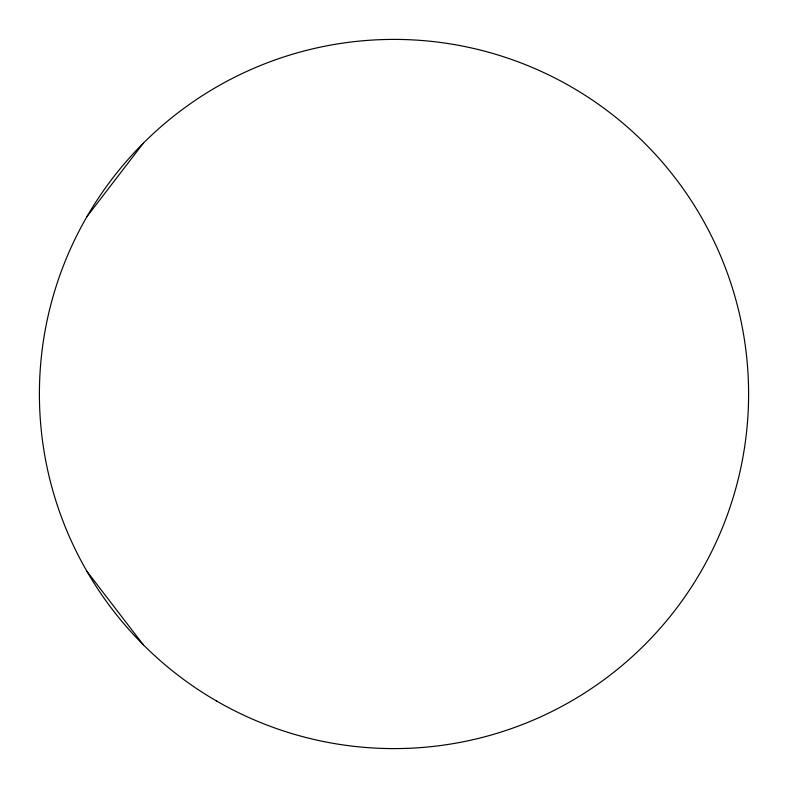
<?xml version="1.0" encoding="UTF-8"?>
<svg xmlns="http://www.w3.org/2000/svg" width="788" height="788" viewBox="0 0 788 788"><rect width="100%" height="100%" fill="white"/><g stroke="black" fill="none" stroke-linecap="round" stroke-linejoin="round"><path stroke-width="1.18" d="M86.907 216.7L143.258 143.258M86.907 571.3L143.258 644.742M216.7 701.093A354.6 354.6 0 0 0 748.6 394A354.6 354.6 0 0 0 216.7 86.907A354.6 354.6 0 0 0 216.7 701.093"/></g></svg>
